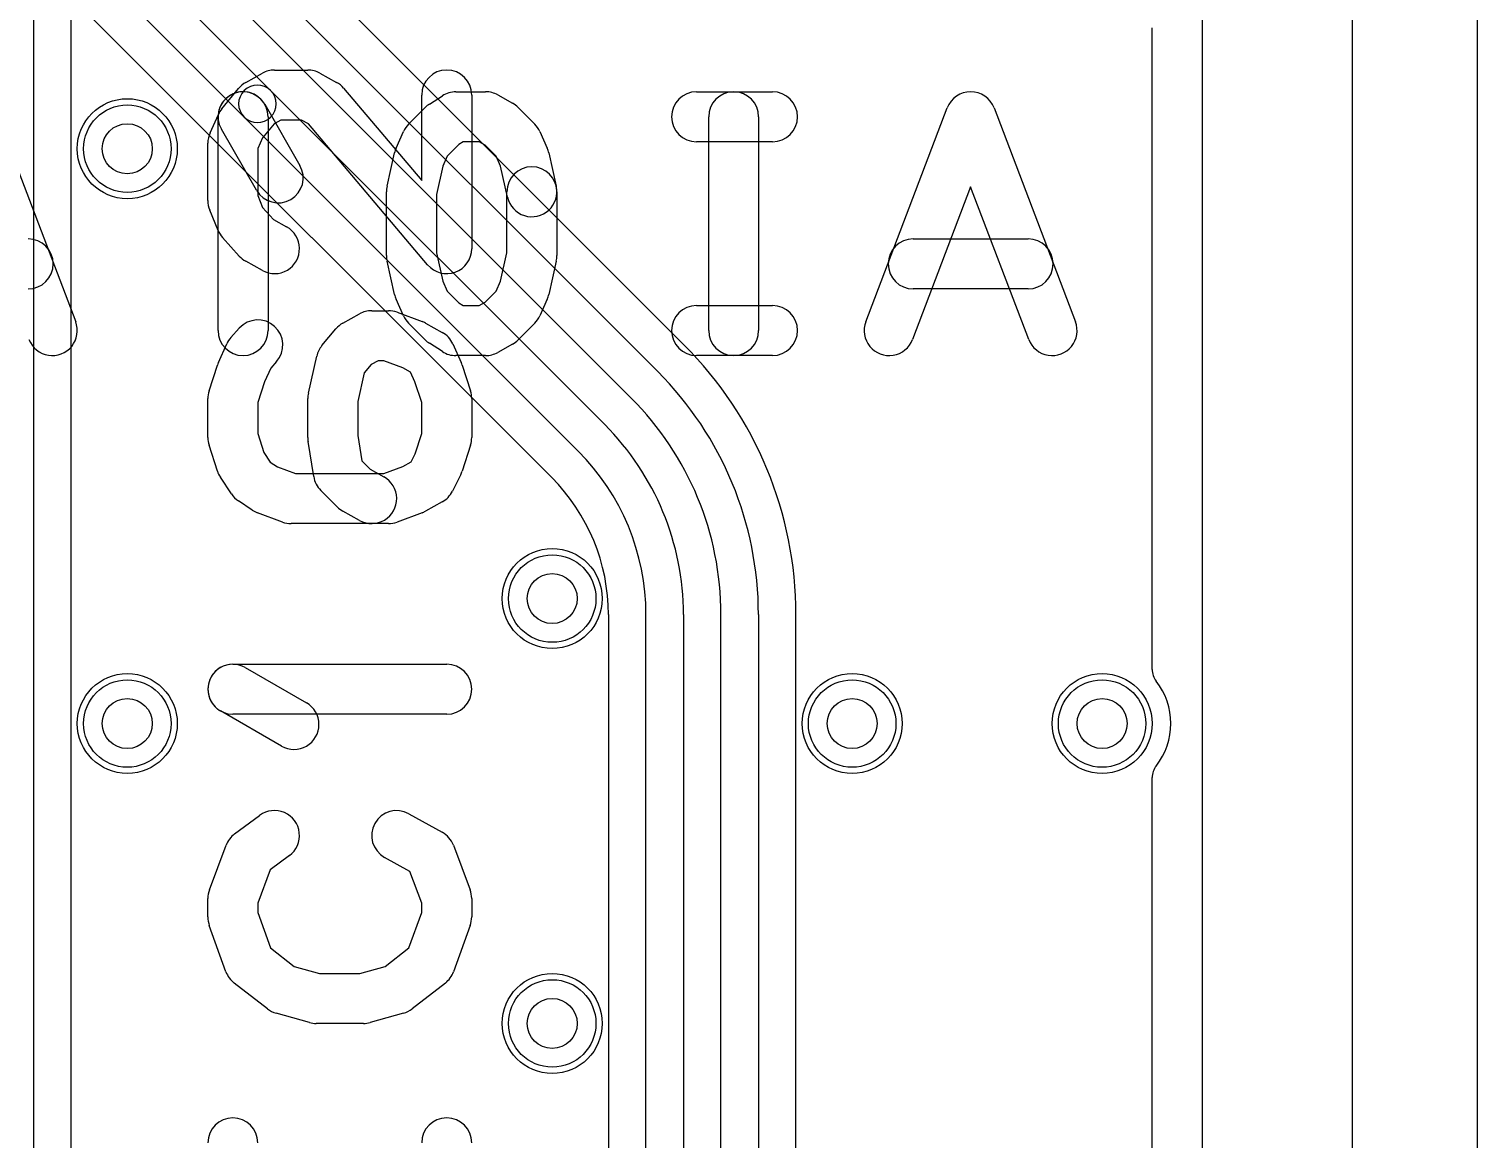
# Model space of a CAD drawing. Extents: x 0 to 20.5, y -0.5 to 20.
# Drawn here: x 14.71 to 20.5, y 8.34 to 12.78 of the extents above; entities that cross this region are included whole.
import ezdxf

# ---------------------------------------------------------------- set-up
doc = ezdxf.new("R2010")
doc.units = 0
for name, color, linetype in [('Hole', 1, 'CONTINUOUS'), ('L1', 3, 'CONTINUOUS'), ('L2', 3, 'CONTINUOUS'), ('L3', 3, 'CONTINUOUS'), ('L4', 3, 'CONTINUOUS'), ('Outline', 7, 'CONTINUOUS'), ('PartsSilk-B', 221, 'CONTINUOUS'), ('Resist-A', 2, 'CONTINUOUS'), ('Resist-B', 2, 'CONTINUOUS'), ('Silk-A', 140, 'CONTINUOUS'), ('Silk-B', 140, 'CONTINUOUS')]:
    doc.layers.add(name, color=color, linetype=linetype)

msp = doc.modelspace()

# ---------------------------------------------------------------- linework, layer by layer
at = {"layer": 'Hole'}
for centre in [(15.1, 12.3), (16.8, 10.5), (15.1, 10), (18, 10), (19, 10), (16.8, 8.8)]:
    msp.add_circle(centre, 0.1, dxfattribs=at)
at = {"layer": 'L1'}
msp.add_line((19.39996, 14.325), (19.39996, 0.9949), dxfattribs=at)
for centre in [(15.1, 12.3), (16.8, 10.5), (15.1, 10), (18, 10), (19, 10), (16.8, 8.8)]:
    msp.add_circle(centre, 0.2, dxfattribs=at)
at = {"layer": 'L2'}
for p, q in [((19.39996, 14.325), (19.39996, 0.9949)), ((14.725, 13.65644), (14.725, 3.11421)), ((14.87504, 3.11421), (14.87504, 13.57185))]:
    msp.add_line(p, q, dxfattribs=at)
for centre in [(15.1, 12.3), (16.8, 10.5), (15.1, 10), (18, 10), (19, 10), (16.8, 8.8)]:
    msp.add_circle(centre, 0.2, dxfattribs=at)
at = {"layer": 'L3'}
msp.add_line((19.39996, 14.325), (19.39996, 0.9949), dxfattribs=at)
for centre in [(15.1, 12.3), (16.8, 10.5), (15.1, 10), (18, 10), (19, 10), (16.8, 8.8)]:
    msp.add_circle(centre, 0.2, dxfattribs=at)
at = {"layer": 'L4'}
for p, q in [((19.39996, 14.325), (19.39996, 0.9949)), ((14.35046, 13.8556), (15.6735, 12.53255)), ((15.56744, 12.42649), (14.2444, 13.74954)), ((17.32837, 11.51415), (15.17725, 13.66527)), ((14.17961, 13.60213), (16.79798, 10.98377)), ((15.03488, 13.59545), (17.22227, 11.40805)), ((17.11621, 11.30199), (14.92882, 13.48938)), ((15.6735, 12.53255), (17.01013, 11.19593)), ((16.90407, 11.08986), (15.56744, 12.42649)), ((17.02496, 10.43579), (17.02496, 8.24768)), ((17.175, 8), (17.175, 10.43578)), ((17.325, 10.43578), (17.325, 8)), ((17.475, 2.97639), (17.475, 10.43578)), ((17.625, 10.43578), (17.625, 2.97639)), ((17.77504, 2.97639), (17.77504, 10.43578))]:
    msp.add_line(p, q, dxfattribs=at)
for centre in [(15.1, 12.3), (16.8, 10.5), (15.1, 10), (18, 10), (19, 10), (16.8, 8.8)]:
    msp.add_circle(centre, 0.2, dxfattribs=at)
for centre, radius, start, end in [((15.62047, 12.47952), 0.075, 45, -135), ((15.62047, 12.47952), 0.075, -135, 44.999812), ((16.24999, 10.43578), 1.52505, 0, 44.999734), ((16.25, 10.43578), 1.375, 0, 45), ((16.25, 10.43578), 1.225, 0, 45), ((16.25, 10.43578), 1.075, 0, 45.000754), ((16.25, 10.43578), 0.925, 0, 45.000438), ((16.24999, 10.43579), 0.77497, 0, 44.999477)]:
    msp.add_arc(centre, radius, start, end, dxfattribs=at)
at = {"layer": 'Outline'}
msp.add_line((20, 15), (20, 1), dxfattribs=at)
at = {"layer": 'PartsSilk-B'}
for p, q in [((16.41481, 12.52778), (16.53333, 12.52778)), ((16.58236, 12.51493), (16.64162, 12.48159)), ((17.37778, 12.52778), (17.68148, 12.52778)), ((14.56752, 12.46338), (14.89345, 11.60782)), ((15.64962, 12.47768), (15.79036, 12.23323)), ((16.22559, 12.39849), (16.29225, 12.46515)), ((16.30888, 12.47855), (16.36073, 12.51189)), ((16.6633, 12.46516), (16.72997, 12.3985)), ((18.0547, 11.60782), (18.38062, 12.46338)), ((18.56752, 12.46338), (18.89345, 11.60782)), ((15.46296, 11.57222), (15.46296, 12.42778)), ((15.66296, 12.42778), (15.66296, 11.57222)), ((17.42593, 11.57222), (17.42593, 12.42778)), ((17.62593, 12.42778), (17.62593, 11.57222)), ((15.61704, 12.13343), (15.4763, 12.37788)), ((16.17529, 12.30172), (16.20492, 12.36839)), ((16.75064, 12.36839), (16.78027, 12.30172)), ((16.13942, 12.14947), (16.16905, 12.2828)), ((16.42608, 12.31614), (16.38014, 12.2702)), ((16.44419, 12.32778), (16.42608, 12.31614)), ((16.50713, 12.32778), (16.44419, 12.32778)), ((16.53159, 12.31402), (16.50713, 12.32778)), ((16.57542, 12.2702), (16.53159, 12.31402)), ((16.78651, 12.2828), (16.81614, 12.14947)), ((17.68148, 12.32778), (17.37778, 12.32778)), ((16.36212, 12.22964), (16.33704, 12.1168)), ((16.38014, 12.2702), (16.36212, 12.22964)), ((16.59344, 12.22964), (16.57542, 12.2702)), ((16.6209, 12.10609), (16.59344, 12.22964)), ((16.13704, 11.87222), (16.13704, 12.12778)), ((16.33704, 12.1168), (16.33704, 11.8832)), ((16.61852, 11.8832), (16.61852, 12.12778)), ((16.81852, 12.12778), (16.81852, 11.87222)), ((18.47407, 12.14688), (18.2416, 11.53662)), ((18.70655, 11.53662), (18.47407, 12.14688)), ((18.24444, 11.93889), (18.7037, 11.93889)), ((16.33704, 11.8832), (16.36212, 11.77036)), ((16.59344, 11.77036), (16.61852, 11.8832)), ((16.16905, 11.7172), (16.13942, 11.85053)), ((16.81614, 11.85053), (16.78651, 11.7172)), ((16.36212, 11.77036), (16.38014, 11.7298)), ((16.57542, 11.7298), (16.59344, 11.77036)), ((16.38014, 11.7298), (16.42608, 11.68386)), ((16.53159, 11.68598), (16.57542, 11.7298)), ((18.7037, 11.73889), (18.24444, 11.73889)), ((16.20492, 11.63161), (16.17529, 11.69828)), ((16.42608, 11.68386), (16.44419, 11.67222)), ((16.44419, 11.67222), (16.50713, 11.67222)), ((16.50713, 11.67222), (16.53159, 11.68598)), ((16.78027, 11.69828), (16.75064, 11.63161)), ((17.37778, 11.67222), (17.68148, 11.67222)), ((16.29225, 11.53485), (16.22559, 11.60151)), ((16.72997, 11.6015), (16.6633, 11.53484)), ((16.36073, 11.48811), (16.30888, 11.52145)), ((16.53333, 11.47222), (16.41481, 11.47222)), ((16.64162, 11.51841), (16.58236, 11.48507)), ((17.68148, 11.47222), (17.37778, 11.47222))]:
    msp.add_line(p, q, dxfattribs=at)
for centre, start, end in [((15.56296, 12.42778), 29.933919, -150.069182), ((15.56296, 12.42778), 0, 180), ((16.41481, 12.42778), 90, 122.741369), ((16.53333, 12.42778), 60.638189, 90), ((17.37778, 12.42778), 90, -90), ((17.52593, 12.42778), 0, 180), ((17.68148, 12.42778), -90, 90), ((18.47407, 12.42778), 20.854458, 159.145542), ((16.36296, 12.39444), 122.739702, 135), ((16.59259, 12.39444), 45.004051, 60.637656), ((16.2963, 12.32778), 135, 156.038308), ((16.65926, 12.32778), 23.960744, 45.004297), ((16.26667, 12.26111), 156.039256, 167.470737), ((16.68889, 12.26111), 12.526943, 23.961692), ((15.7037, 12.18333), -150.066081, 29.930818), ((16.71852, 12.12778), 0, 180), ((16.23704, 12.12778), 167.473057, 180), ((16.71852, 12.12778), -167.473057, 12.529263), ((14.7037, 11.83889), -90, 90), ((18.24444, 11.83889), 90, -90), ((18.7037, 11.83889), -90, 90), ((16.23704, 11.87222), 180, -167.470737), ((16.71852, 11.87222), -12.526943, 0), ((16.26667, 11.73889), -167.473057, -156.038308), ((16.68889, 11.73889), -23.960744, -12.529263), ((17.37778, 11.57222), 90, -90), ((17.68148, 11.57222), -90, 90), ((14.8, 11.57222), -159.145542, 20.854597), ((16.2963, 11.67222), -156.039256, -135), ((16.65926, 11.67222), -45.004051, -23.961692), ((18.14815, 11.57222), 159.145542, -20.854012), ((18.8, 11.57222), -159.145542, 20.854597), ((15.56296, 11.57222), 180, 0), ((16.36296, 11.60556), -135, -122.741369), ((16.59259, 11.60556), -60.638189, -45.004297), ((17.52593, 11.57222), 180, 0), ((16.41481, 11.57222), -122.739702, -90), ((16.53333, 11.57222), -90, -60.637656)]:
    msp.add_arc(centre, 0.1, start, end, dxfattribs=at)
at = {"layer": 'Resist-A'}
for centre in [(15.1, 12.3), (16.8, 10.5), (15.1, 10), (18, 10), (19, 10), (16.8, 8.8)]:
    msp.add_circle(centre, 0.175, dxfattribs=at)
at = {"layer": 'Resist-B'}
for centre in [(15.1, 12.3), (16.8, 10.5), (15.1, 10), (18, 10), (19, 10), (16.8, 8.8)]:
    msp.add_circle(centre, 0.175, dxfattribs=at)
at = {"layer": 'Silk-A'}
for p, q in [((20.5, 14.425), (20.5, -0.425)), ((19.2, 10.21651), (19.2, 12.78349)), ((15.57366, 12.5652), (15.64033, 12.60223)), ((15.68889, 12.61481), (15.82222, 12.61481)), ((15.87078, 12.60223), (15.93745, 12.5652)), ((15.47816, 12.45962), (15.54482, 12.5411)), ((15.96523, 12.54237), (16.27778, 12.17299)), ((16.27778, 12.17299), (16.27778, 12.51481)), ((16.47778, 12.51481), (16.47778, 11.9)), ((15.43103, 12.36326), (15.46437, 12.43734)), ((15.6875, 12.39965), (15.64133, 12.34321)), ((15.7148, 12.41481), (15.6875, 12.39965)), ((15.79631, 12.41481), (15.7148, 12.41481)), ((15.82436, 12.39923), (15.79631, 12.41481)), ((16.30144, 11.83541), (15.82436, 12.39923)), ((15.64133, 12.34321), (15.62222, 12.30075)), ((15.42222, 12.09259), (15.42222, 12.32222)), ((15.62222, 12.30075), (15.62222, 12.11226)), ((15.62222, 12.11226), (15.64153, 12.06508)), ((15.46301, 11.97324), (15.42967, 12.05472)), ((15.64153, 12.06508), (15.68538, 12.01635)), ((15.68538, 12.01635), (15.73746, 11.98742)), ((15.54789, 11.87015), (15.48123, 11.94422)), ((15.64032, 11.81258), (15.57365, 11.84962)), ((16.07778, 11.65185), (16.14444, 11.65185)), ((16.17917, 11.64562), (16.27917, 11.60858)), ((15.96254, 11.60223), (16.02921, 11.63927)), ((16.293, 11.60223), (16.35967, 11.5652)), ((15.51456, 11.54468), (15.54789, 11.58171)), ((15.87874, 11.51217), (15.93429, 11.57883)), ((15.46437, 11.44473), (15.4977, 11.51881)), ((16.4023, 11.51881), (16.43563, 11.44473)), ((15.42702, 11.33061), (15.46036, 11.43431)), ((15.67367, 11.4225), (15.64905, 11.36777)), ((15.69655, 11.44791), (15.67367, 11.4225)), ((15.82466, 11.32196), (15.858, 11.47011)), ((16.07599, 11.43646), (16.04782, 11.40266)), ((16.10369, 11.45185), (16.07599, 11.43646)), ((16.12652, 11.45185), (16.10369, 11.45185)), ((16.20255, 11.42369), (16.12652, 11.45185)), ((16.23354, 11.40648), (16.20255, 11.42369)), ((16.43964, 11.43431), (16.47298, 11.33061)), ((15.64905, 11.36777), (15.62222, 11.28432)), ((16.04782, 11.40266), (16.02222, 11.28889)), ((16.25095, 11.36777), (16.23354, 11.40648)), ((16.27778, 11.28432), (16.25095, 11.36777)), ((15.42222, 11.14444), (15.42222, 11.3)), ((15.82222, 11.14444), (15.82222, 11.3)), ((16.47778, 11.3), (16.47778, 11.14444)), ((15.62222, 11.28432), (15.62222, 11.16012)), ((16.02222, 11.28889), (16.02222, 11.15229)), ((16.27778, 11.16012), (16.27778, 11.28432)), ((15.62222, 11.16012), (15.6465, 11.08461)), ((15.84566, 10.98811), (15.82344, 11.12885)), ((16.02222, 11.15229), (16.03814, 11.05142)), ((16.25158, 11.07862), (16.27778, 11.16012)), ((15.46036, 11.01013), (15.42702, 11.11383)), ((15.6465, 11.08461), (15.67211, 11.04618)), ((16.2355, 11.04647), (16.25158, 11.07862)), ((16.47298, 11.11383), (16.43964, 11.01013)), ((15.67211, 11.04618), (15.70128, 11.02675)), ((15.70128, 11.02675), (15.77348, 11)), ((16.03814, 11.05142), (16.07191, 11.01766)), ((16.07191, 11.01766), (16.12635, 10.98742)), ((16.12652, 11), (16.20255, 11.02816)), ((16.20255, 11.02816), (16.2355, 11.04647)), ((15.51679, 10.91861), (15.47235, 10.98528)), ((15.77348, 11), (16.12652, 11)), ((16.43389, 10.99602), (16.40056, 10.92935)), ((15.9404, 10.86632), (15.87373, 10.93298)), ((15.6001, 10.85383), (15.54454, 10.89086)), ((15.72083, 10.80623), (15.62083, 10.84327)), ((16.02921, 10.81258), (15.96254, 10.84962)), ((16.27917, 10.84327), (16.17917, 10.80623)), ((16.35967, 10.88665), (16.293, 10.84962)), ((16.14444, 10.8), (15.75556, 10.8)), ((15.52222, 10.23704), (16.37778, 10.23704)), ((15.57212, 10.2237), (15.81657, 10.08296)), ((15.71677, 9.90964), (15.47232, 10.05038)), ((16.37778, 10.03704), (15.52222, 10.03704)), ((19.2, 7.21651), (19.2, 9.78349)), ((15.52937, 9.55814), (15.62937, 9.63221)), ((16.22634, 9.63927), (16.35967, 9.5652)), ((15.42859, 9.33511), (15.49526, 9.51289)), ((16.40474, 9.51289), (16.47141, 9.33511)), ((15.74841, 9.47149), (15.67215, 9.41501)), ((16.23039, 9.40823), (16.12922, 9.46443)), ((15.67215, 9.41501), (15.62222, 9.28187)), ((16.27778, 9.28187), (16.23039, 9.40823)), ((15.42222, 9.22593), (15.42222, 9.3)), ((15.62222, 9.28187), (15.62222, 9.24338)), ((16.27778, 9.24338), (16.27778, 9.28187)), ((16.47778, 9.3), (16.47778, 9.22593)), ((15.62222, 9.24338), (15.67316, 9.10188)), ((16.22684, 9.10188), (16.27778, 9.24338)), ((15.4948, 9.00687), (15.42813, 9.19206)), ((16.47187, 9.19206), (16.4052, 9.00687)), ((15.67316, 9.10188), (15.76802, 9.0281)), ((16.13198, 9.0281), (16.22684, 9.10188)), ((15.76802, 9.0281), (15.86919, 9)), ((15.86919, 9), (16.03081, 9)), ((16.03081, 9), (16.13198, 9.0281)), ((15.66083, 8.8581), (15.5275, 8.9618)), ((16.3725, 8.9618), (16.23917, 8.8581)), ((15.82879, 8.80365), (15.69545, 8.84069)), ((16.20455, 8.84069), (16.07121, 8.80365)), ((16.04444, 8.8), (15.85556, 8.8))]:
    msp.add_line(p, q, dxfattribs=at)
for centre, radius, start, end in [((15.68889, 12.51481), 0.1, 90, 119.048766), ((15.82222, 12.51481), 0.1, 60.948735, 90), ((16.37778, 12.51481), 0.1, 0, 180), ((15.62222, 12.47778), 0.1, 119.051265, 140.712891), ((15.88889, 12.47778), 0.1, 40.234003, 60.951234), ((15.55556, 12.3963), 0.1, 140.713818, 155.769682), ((15.52222, 12.32222), 0.1, 155.769903, 180), ((15.52222, 12.09259), 0.1, 180, -157.746596), ((15.55556, 12.01111), 0.1, -157.746396, -138.01407), ((15.68889, 11.9), 0.1, -119.056274, 60.944666), ((16.37778, 11.9), 0.1, -139.765997, 0), ((15.62222, 11.93704), 0.1, -138.015769, -119.055334), ((16.07778, 11.55185), 0.1, 90, 119.056273), ((16.14444, 11.55185), 0.1, 69.676664, 90), ((15.62222, 11.51481), 0.1, -41.98849, 138.010223), ((16.01111, 11.51481), 0.1, 119.056274, 140.192962), ((16.24444, 11.51481), 0.1, 60.948735, 69.676664), ((15.58889, 11.47778), 0.1, 138.01151, 155.775129), ((16.31111, 11.47778), 0.1, 24.224871, 60.948735), ((15.95556, 11.44815), 0.1, 140.192962, 167.314586), ((15.55556, 11.4037), 0.1, 155.775129, 162.175656), ((16.34444, 11.4037), 0.1, 17.824344, 24.224871), ((15.52222, 11.3), 0.1, 162.175656, 180), ((15.92222, 11.3), 0.1, 167.314586, 180), ((16.37778, 11.3), 0.1, 0, 17.824344), ((15.52222, 11.14444), 0.1, 180, -162.175656), ((15.92222, 11.14444), 0.1, 180, -171.031246), ((16.37778, 11.14444), 0.1, -17.824344, 0), ((15.55556, 11.04074), 0.1, -162.175656, -146.316289), ((16.34444, 11.04074), 0.1, -26.562489, -17.824344), ((15.94444, 11.0037), 0.1, -171.031246, -134.995949), ((16.07778, 10.9), 0.1, -119.056274, 60.944666), ((15.6, 10.97407), 0.1, -146.316289, -123.683711), ((16.31111, 10.97407), 0.1, -60.948735, -26.562489), ((15.65556, 10.93704), 0.1, -123.683711, -110.323336), ((16.01111, 10.93704), 0.1, -134.995949, -119.056273), ((16.24444, 10.93704), 0.1, -69.676664, -60.948735), ((15.75556, 10.9), 0.1, -110.323336, -90), ((16.14444, 10.9), 0.1, -90, -69.676664), ((15.52222, 10.13704), 0.1, 60.066081, -119.930818), ((15.52222, 10.13704), 0.1, 90, -90), ((16.37778, 10.13704), 0.1, -90, 90), ((19.275, 10.21651), 0.075, 180, -141.783994), ((19, 10), 0.275, -38.213046, 38.213046), ((15.76667, 9.9963), 0.1, -119.933919, 60.069182), ((19.275, 9.78349), 0.075, 141.783994, 180), ((15.68889, 9.55185), 0.1, -53.473873, 126.527348), ((16.17778, 9.55185), 0.1, 60.948735, -119.053874), ((16.31111, 9.47778), 0.1, 20.555375, 60.948735), ((15.58889, 9.47778), 0.1, 126.526127, 159.444625), ((15.52222, 9.3), 0.1, 159.444625, 180), ((16.37778, 9.3), 0.1, 0, 20.555375), ((15.52222, 9.22593), 0.1, 180, -160.202417), ((16.37778, 9.22593), 0.1, -19.797583, 0), ((15.58889, 9.04074), 0.1, -160.202417, -127.871466), ((16.31111, 9.04074), 0.1, -52.128534, -19.797583), ((15.72222, 8.93704), 0.1, -127.871466, -105.527485), ((16.17778, 8.93704), 0.1, -74.472515, -52.128534), ((15.85556, 8.9), 0.1, -105.527485, -90), ((16.04444, 8.9), 0.1, -90, -74.472515), ((15.52222, 8.32222), 0.1, 0, 180), ((16.37778, 8.32222), 0.1, 0, 180)]:
    msp.add_arc(centre, radius, start, end, dxfattribs=at)
at = {"layer": 'Silk-B'}
for p, q in [((16.41481, 12.52778), (16.53333, 12.52778)), ((16.58236, 12.51493), (16.64162, 12.48159)), ((17.37778, 12.52778), (17.68148, 12.52778)), ((14.56752, 12.46338), (14.89345, 11.60782)), ((15.64962, 12.47768), (15.79036, 12.23323)), ((16.22559, 12.39849), (16.29225, 12.46515)), ((16.30888, 12.47855), (16.36073, 12.51189)), ((16.6633, 12.46516), (16.72997, 12.3985)), ((18.0547, 11.60782), (18.38062, 12.46338)), ((18.56752, 12.46338), (18.89345, 11.60782)), ((15.46296, 11.57222), (15.46296, 12.42778)), ((15.66296, 12.42778), (15.66296, 11.57222)), ((17.42593, 11.57222), (17.42593, 12.42778)), ((17.62593, 12.42778), (17.62593, 11.57222)), ((15.61704, 12.13343), (15.4763, 12.37788)), ((16.17529, 12.30172), (16.20492, 12.36839)), ((16.75064, 12.36839), (16.78027, 12.30172)), ((16.13942, 12.14947), (16.16905, 12.2828)), ((16.42608, 12.31614), (16.38014, 12.2702)), ((16.44419, 12.32778), (16.42608, 12.31614)), ((16.50713, 12.32778), (16.44419, 12.32778)), ((16.53159, 12.31402), (16.50713, 12.32778)), ((16.57542, 12.2702), (16.53159, 12.31402)), ((16.78651, 12.2828), (16.81614, 12.14947)), ((17.68148, 12.32778), (17.37778, 12.32778)), ((16.36212, 12.22964), (16.33704, 12.1168)), ((16.38014, 12.2702), (16.36212, 12.22964)), ((16.59344, 12.22964), (16.57542, 12.2702)), ((16.6209, 12.10609), (16.59344, 12.22964)), ((16.13704, 11.87222), (16.13704, 12.12778)), ((16.33704, 12.1168), (16.33704, 11.8832)), ((16.61852, 11.8832), (16.61852, 12.12778)), ((16.81852, 12.12778), (16.81852, 11.87222)), ((18.47407, 12.14688), (18.2416, 11.53662)), ((18.70655, 11.53662), (18.47407, 12.14688)), ((18.24444, 11.93889), (18.7037, 11.93889)), ((16.33704, 11.8832), (16.36212, 11.77036)), ((16.59344, 11.77036), (16.61852, 11.8832)), ((16.16905, 11.7172), (16.13942, 11.85053)), ((16.81614, 11.85053), (16.78651, 11.7172)), ((16.36212, 11.77036), (16.38014, 11.7298)), ((16.57542, 11.7298), (16.59344, 11.77036)), ((16.38014, 11.7298), (16.42608, 11.68386)), ((16.53159, 11.68598), (16.57542, 11.7298)), ((18.7037, 11.73889), (18.24444, 11.73889)), ((16.20492, 11.63161), (16.17529, 11.69828)), ((16.42608, 11.68386), (16.44419, 11.67222)), ((16.44419, 11.67222), (16.50713, 11.67222)), ((16.50713, 11.67222), (16.53159, 11.68598)), ((16.78027, 11.69828), (16.75064, 11.63161)), ((17.37778, 11.67222), (17.68148, 11.67222)), ((16.29225, 11.53485), (16.22559, 11.60151)), ((16.72997, 11.6015), (16.6633, 11.53484)), ((16.36073, 11.48811), (16.30888, 11.52145)), ((16.53333, 11.47222), (16.41481, 11.47222)), ((16.64162, 11.51841), (16.58236, 11.48507)), ((17.68148, 11.47222), (17.37778, 11.47222))]:
    msp.add_line(p, q, dxfattribs=at)
for centre, start, end in [((15.56296, 12.42778), 29.933919, -150.069182), ((15.56296, 12.42778), 0, 180), ((16.41481, 12.42778), 90, 122.741369), ((16.53333, 12.42778), 60.638189, 90), ((17.37778, 12.42778), 90, -90), ((17.52593, 12.42778), 0, 180), ((17.68148, 12.42778), -90, 90), ((18.47407, 12.42778), 20.854458, 159.145542), ((16.36296, 12.39444), 122.739702, 135), ((16.59259, 12.39444), 45.004051, 60.637656), ((16.2963, 12.32778), 135, 156.038308), ((16.65926, 12.32778), 23.960744, 45.004297), ((16.26667, 12.26111), 156.039256, 167.470737), ((16.68889, 12.26111), 12.526943, 23.961692), ((15.7037, 12.18333), -150.066081, 29.930818), ((16.71852, 12.12778), 0, 180), ((16.23704, 12.12778), 167.473057, 180), ((16.71852, 12.12778), -167.473057, 12.529263), ((14.7037, 11.83889), -90, 90), ((18.24444, 11.83889), 90, -90), ((18.7037, 11.83889), -90, 90), ((16.23704, 11.87222), 180, -167.470737), ((16.71852, 11.87222), -12.526943, 0), ((16.26667, 11.73889), -167.473057, -156.038308), ((16.68889, 11.73889), -23.960744, -12.529263), ((17.37778, 11.57222), 90, -90), ((17.68148, 11.57222), -90, 90), ((14.8, 11.57222), -159.145542, 20.854597), ((16.2963, 11.67222), -156.039256, -135), ((16.65926, 11.67222), -45.004051, -23.961692), ((18.14815, 11.57222), 159.145542, -20.854012), ((18.8, 11.57222), -159.145542, 20.854597), ((15.56296, 11.57222), 180, 0), ((16.36296, 11.60556), -135, -122.741369), ((16.59259, 11.60556), -60.638189, -45.004297), ((17.52593, 11.57222), 180, 0), ((16.41481, 11.57222), -122.739702, -90), ((16.53333, 11.57222), -90, -60.637656)]:
    msp.add_arc(centre, 0.1, start, end, dxfattribs=at)

doc.saveas('drawing.dxf')
